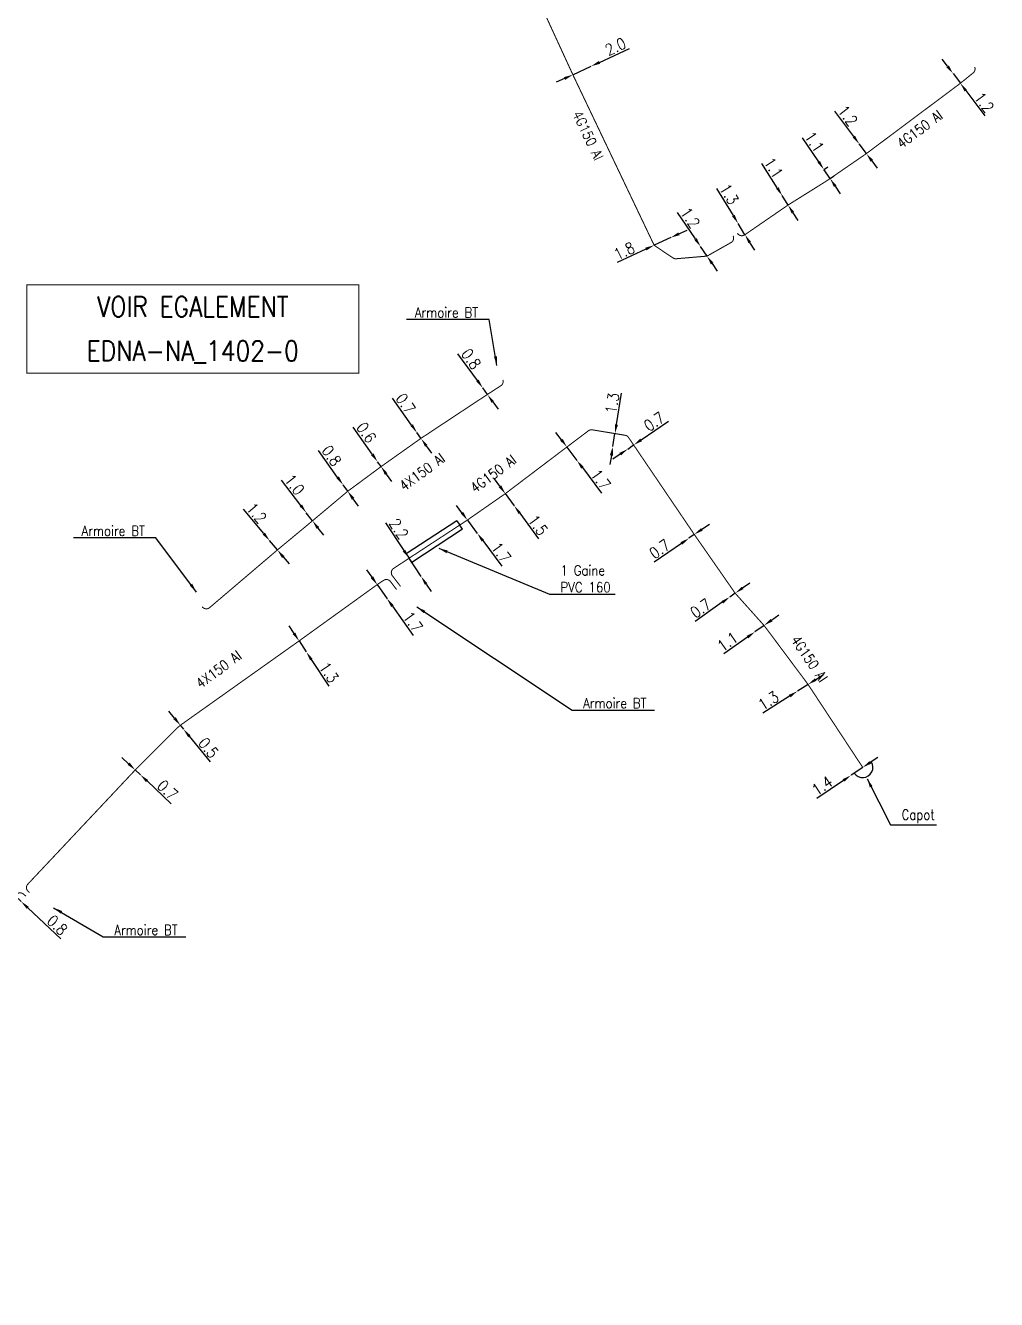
# Model space of a CAD drawing. Header units: millimetres. Extents: x 184994 to 186004, y 128000 to 129009.
# Drawn here: x 185733.5 to 185829.6, y 128219.1 to 128345.1 of the extents above; entities that cross this region are included whole.
import ezdxf
from ezdxf.enums import TextEntityAlignment as Align

# ---------------------------------------------------------------- set-up
doc = ezdxf.new("R2010")
doc.units = ezdxf.units.MM
doc.header["$PDMODE"] = 34
doc.linetypes.add('B_ST_Al', pattern=[2000, 1000, 1000])
doc.layers.get('0').update_dxf_attribs({"linetype": 'CONTINUOUS'})
doc.layers.get('Defpoints').update_dxf_attribs({"linetype": 'CONTINUOUS'})
for name, color, linetype in [('B_100', 3, 'CONTINUOUS'), ('B_110', 1, 'CONTINUOUS'), ('B_300', 7, 'CONTINUOUS'), ('B_400', 7, 'CONTINUOUS'), ('B_930', 7, 'CONTINUOUS')]:
    doc.layers.add(name, color=color, linetype=linetype)
doc.styles.get("Standard").update_dxf_attribs({"font": 'romans.shx', "width": 0.85})
doc.dimstyles.get("Standard").update_dxf_attribs({"dimtxt": 1.5, "dimasz": 1.2, "dimexe": 0.625, "dimexo": 0.625, "dimgap": 0.25, "dimtad": 1, "dimdec": 1, "dimzin": 0, "dimdsep": 46, "dimtxsty": 'Standard', "dimcen": -0.5, "dimadec": 0, "dimazin": 0, "dimtfac": 1, "dimtdec": 1, "dimtmove": 0, "dimatfit": 3, "dimfxl": 0, "dimtolj": 1, "dimtzin": 0, "dimarcsym": 0})

# ---------------------------------------------------------------- blocks, each defined once
blk = doc.blocks.new('*D67')
at = {"layer": 'B_110', "color": 0, "linetype": 'Continuous', "lineweight": -2, "transparency": 16777216}
for p, q in [((185731.88, 128259.68), (185731.22, 128260.29)), ((185732.53, 128259.06), (185733.11, 128258.51)), ((185733.77, 128257.9), (185737.04, 128254.82))]:
    blk.add_line(p, q, dxfattribs=at)
at = {"layer": 'B_110', "color": 0, "linetype": 'Continuous', "transparency": 16777216}
for points in [[(185731.98, 128259.79), (185731.77, 128259.57), (185732.53, 128259.06)], [(185733.87, 128258), (185733.67, 128257.79), (185733.11, 128258.51)]]:
    blk.add_solid(points, dxfattribs=at)
at = {"layer": 'Defpoints', "color": 0, "linetype": 'Continuous', "transparency": 16777216}
for p in [(185732.53, 128259.06), (185733.11, 128258.51), (185733.11, 128258.51)]:
    blk.add_point(p, dxfattribs=at)
at = {"layer": 'B_110', "color": 0, "linetype": 'Continuous', "transparency": 16777216, "insert": (185736.69, 128256.18), "char_height": 1.125, "attachment_point": 5, "rotation": 316.7243}
blk.add_mtext('\\A1;0.8', dxfattribs=at)
blk = doc.blocks.new('*D68')
at = {"layer": 'B_110', "color": 0, "linetype": 'Continuous', "lineweight": -2, "transparency": 16777216}
for p, q in [((185743.75, 128272.14), (185743.09, 128272.76)), ((185744.4, 128271.52), (185744.91, 128271.04)), ((185745.57, 128270.43), (185747.95, 128268.18))]:
    blk.add_line(p, q, dxfattribs=at)
at = {"layer": 'B_110', "color": 0, "linetype": 'Continuous', "transparency": 16777216}
for points in [[(185743.85, 128272.25), (185743.64, 128272.03), (185744.4, 128271.52)], [(185745.67, 128270.53), (185745.46, 128270.32), (185744.91, 128271.04)]]:
    blk.add_solid(points, dxfattribs=at)
at = {"layer": 'Defpoints', "color": 0, "linetype": 'Continuous', "transparency": 16777216}
for p in [(185744.4, 128271.52), (185744.91, 128271.04), (185744.91, 128271.04)]:
    blk.add_point(p, dxfattribs=at)
at = {"layer": 'B_110', "color": 0, "linetype": 'Continuous', "transparency": 16777216, "insert": (185747.6, 128269.54), "char_height": 1.125, "attachment_point": 5, "rotation": 316.6756}
blk.add_mtext('\\A1;0.7', dxfattribs=at)
blk = doc.blocks.new('*D69')
at = {"layer": 'B_110', "color": 0, "linetype": 'Continuous', "lineweight": -2, "transparency": 16777216}
for p, q in [((185748.29, 128276.64), (185747.72, 128277.34)), ((185748.86, 128275.94), (185749.17, 128275.56)), ((185749.74, 128274.86), (185751.81, 128272.31))]:
    blk.add_line(p, q, dxfattribs=at)
at = {"layer": 'B_110', "color": 0, "linetype": 'Continuous', "transparency": 16777216}
for points in [[(185748.41, 128276.74), (185748.17, 128276.55), (185748.86, 128275.94)], [(185749.86, 128274.95), (185749.63, 128274.76), (185749.17, 128275.56)]]:
    blk.add_solid(points, dxfattribs=at)
at = {"layer": 'Defpoints', "color": 0, "linetype": 'Continuous', "transparency": 16777216}
for p in [(185748.86, 128275.94), (185749.17, 128275.56), (185749.17, 128275.56)]:
    blk.add_point(p, dxfattribs=at)
at = {"layer": 'B_110', "color": 0, "linetype": 'Continuous', "transparency": 16777216, "insert": (185751.64, 128273.71), "char_height": 1.125, "attachment_point": 5, "rotation": 309.1422}
blk.add_mtext('\\A1;0.5', dxfattribs=at)
blk = doc.blocks.new('*D70')
at = {"layer": 'B_110', "color": 0, "linetype": 'Continuous', "lineweight": -2, "transparency": 16777216}
for p, q in [((185760.11, 128285.03), (185759.61, 128285.78)), ((185760.6, 128284.28), (185761.32, 128283.19)), ((185761.81, 128282.44), (185763.54, 128279.82))]:
    blk.add_line(p, q, dxfattribs=at)
at = {"layer": 'B_110', "color": 0, "linetype": 'Continuous', "transparency": 16777216}
for points in [[(185760.23, 128285.11), (185759.98, 128284.95), (185760.6, 128284.28)], [(185761.94, 128282.52), (185761.69, 128282.36), (185761.32, 128283.19)]]:
    blk.add_solid(points, dxfattribs=at)
at = {"layer": 'Defpoints', "color": 0, "linetype": 'Continuous', "transparency": 16777216}
for p in [(185760.6, 128284.28), (185761.32, 128283.19), (185761.32, 128283.19)]:
    blk.add_point(p, dxfattribs=at)
at = {"layer": 'B_110', "color": 0, "linetype": 'Continuous', "transparency": 16777216, "insert": (185763.55, 128281.17), "char_height": 1.125, "attachment_point": 5, "rotation": 303.3493}
blk.add_mtext('\\A1;1.3', dxfattribs=at)
blk = doc.blocks.new('*D71')
at = {"layer": 'B_110', "color": 0, "linetype": 'Continuous', "lineweight": -2, "transparency": 16777216}
for p, q in [((185767.82, 128290.58), (185767.3, 128291.32)), ((185768.33, 128289.85), (185769.31, 128288.46)), ((185769.83, 128287.72), (185771.88, 128284.82))]:
    blk.add_line(p, q, dxfattribs=at)
at = {"layer": 'B_110', "color": 0, "linetype": 'Continuous', "transparency": 16777216}
for points in [[(185767.94, 128290.67), (185767.69, 128290.5), (185768.33, 128289.85)], [(185769.96, 128287.81), (185769.71, 128287.63), (185769.31, 128288.46)]]:
    blk.add_solid(points, dxfattribs=at)
at = {"layer": 'Defpoints', "color": 0, "linetype": 'Continuous', "transparency": 16777216}
for p in [(185768.33, 128289.85), (185769.31, 128288.46), (185769.31, 128288.46)]:
    blk.add_point(p, dxfattribs=at)
at = {"layer": 'B_110', "color": 0, "linetype": 'Continuous', "transparency": 16777216, "insert": (185771.85, 128286.16), "char_height": 1.125, "attachment_point": 5, "rotation": 305.184}
blk.add_mtext('\\A1;1.7', dxfattribs=at)
blk = doc.blocks.new('*D72')
at = {"layer": 'B_110', "color": 0, "linetype": 'Continuous', "lineweight": -2, "transparency": 16777216}
for p, q in [((185757.12, 128294.9), (185755.11, 128297.31)), ((185758.46, 128293.28), (185757.69, 128294.2)), ((185759.03, 128292.59), (185759.61, 128291.9))]:
    blk.add_line(p, q, dxfattribs=at)
at = {"layer": 'B_110', "color": 0, "linetype": 'Continuous', "transparency": 16777216}
for points in [[(185757.23, 128294.99), (185757, 128294.8), (185757.69, 128294.2)], [(185759.15, 128292.68), (185758.92, 128292.49), (185758.46, 128293.28)]]:
    blk.add_solid(points, dxfattribs=at)
at = {"layer": 'Defpoints', "color": 0, "linetype": 'Continuous', "transparency": 16777216}
for p in [(185757.69, 128294.2), (185757.69, 128294.2), (185758.46, 128293.28)]:
    blk.add_point(p, dxfattribs=at)
at = {"layer": 'B_110', "color": 0, "linetype": 'Continuous', "transparency": 16777216, "insert": (185756.4, 128296.93), "char_height": 1.125, "attachment_point": 5, "rotation": 309.7107}
blk.add_mtext('\\A1;1.2', dxfattribs=at)
blk = doc.blocks.new('*D73')
at = {"layer": 'B_110', "color": 0, "linetype": 'Continuous', "lineweight": -2, "transparency": 16777216}
for p, q in [((185760.78, 128297.68), (185758.87, 128300.18)), ((185761.93, 128296.16), (185761.32, 128296.96)), ((185762.47, 128295.45), (185763.02, 128294.73))]:
    blk.add_line(p, q, dxfattribs=at)
at = {"layer": 'B_110', "color": 0, "linetype": 'Continuous', "transparency": 16777216}
for points in [[(185760.9, 128297.77), (185760.66, 128297.59), (185761.32, 128296.96)], [(185762.59, 128295.54), (185762.35, 128295.36), (185761.93, 128296.16)]]:
    blk.add_solid(points, dxfattribs=at)
at = {"layer": 'Defpoints', "color": 0, "linetype": 'Continuous', "transparency": 16777216}
for p in [(185761.32, 128296.96), (185761.32, 128296.96), (185761.93, 128296.16)]:
    blk.add_point(p, dxfattribs=at)
at = {"layer": 'B_110', "color": 0, "linetype": 'Continuous', "transparency": 16777216, "insert": (185760.15, 128299.74), "char_height": 1.125, "attachment_point": 5, "rotation": 307.2851}
blk.add_mtext('\\A1;1.0', dxfattribs=at)
blk = doc.blocks.new('*D74')
at = {"layer": 'B_110', "color": 0, "linetype": 'Continuous', "lineweight": -2, "transparency": 16777216}
for p, q in [((185764.42, 128300.46), (185762.52, 128303.13)), ((185765.41, 128299.08), (185764.95, 128299.73)), ((185765.93, 128298.34), (185766.46, 128297.61))]:
    blk.add_line(p, q, dxfattribs=at)
at = {"layer": 'B_110', "color": 0, "linetype": 'Continuous', "transparency": 16777216}
for points in [[(185764.54, 128300.55), (185764.3, 128300.37), (185764.95, 128299.73)], [(185766.06, 128298.43), (185765.81, 128298.26), (185765.41, 128299.08)]]:
    blk.add_solid(points, dxfattribs=at)
at = {"layer": 'Defpoints', "color": 0, "linetype": 'Continuous', "transparency": 16777216}
for p in [(185764.95, 128299.73), (185764.95, 128299.73), (185765.41, 128299.08)]:
    blk.add_point(p, dxfattribs=at)
at = {"layer": 'B_110', "color": 0, "linetype": 'Continuous', "transparency": 16777216, "insert": (185763.82, 128302.6), "char_height": 1.125, "attachment_point": 5, "rotation": 305.5691}
blk.add_mtext('\\A1;0.8', dxfattribs=at)
blk = doc.blocks.new('*D75')
at = {"layer": 'B_110', "color": 0, "linetype": 'Continuous', "lineweight": -2, "transparency": 16777216}
for p, q in [((185767.84, 128302.75), (185765.96, 128305.43)), ((185768.71, 128301.52), (185768.36, 128302.01)), ((185769.23, 128300.78), (185769.74, 128300.05))]:
    blk.add_line(p, q, dxfattribs=at)
at = {"layer": 'B_110', "color": 0, "linetype": 'Continuous', "transparency": 16777216}
for points in [[(185767.97, 128302.83), (185767.72, 128302.66), (185768.36, 128302.01)], [(185769.35, 128300.87), (185769.1, 128300.7), (185768.71, 128301.52)]]:
    blk.add_solid(points, dxfattribs=at)
at = {"layer": 'Defpoints', "color": 0, "linetype": 'Continuous', "transparency": 16777216}
for p in [(185768.36, 128302.01), (185768.36, 128302.01), (185768.71, 128301.52)]:
    blk.add_point(p, dxfattribs=at)
at = {"layer": 'B_110', "color": 0, "linetype": 'Continuous', "transparency": 16777216, "insert": (185767.26, 128304.89), "char_height": 1.125, "attachment_point": 5, "rotation": 305.1203}
blk.add_mtext('\\A1;0.6', dxfattribs=at)
blk = doc.blocks.new('*D76')
at = {"layer": 'B_110', "color": 0, "linetype": 'Continuous', "lineweight": -2, "transparency": 16777216}
for p, q in [((185771.73, 128305.62), (185769.84, 128308.3)), ((185772.66, 128304.32), (185772.25, 128304.89)), ((185772.64, 128305.16), (185772.64, 128305.16)), ((185773.04, 128304.59), (185773.04, 128304.59)), ((185773.18, 128303.58), (185773.7, 128302.85))]:
    blk.add_line(p, q, dxfattribs=at)
at = {"layer": 'B_110', "color": 0, "linetype": 'Continuous', "transparency": 16777216}
for points in [[(185771.86, 128305.71), (185771.61, 128305.54), (185772.25, 128304.89)], [(185773.3, 128303.67), (185773.06, 128303.5), (185772.66, 128304.32)]]:
    blk.add_solid(points, dxfattribs=at)
at = {"layer": 'Defpoints', "color": 0, "linetype": 'Continuous', "transparency": 16777216}
for p in [(185772.25, 128304.89), (185772.25, 128304.89), (185772.66, 128304.32)]:
    blk.add_point(p, dxfattribs=at)
at = {"layer": 'B_110', "color": 0, "linetype": 'Continuous', "transparency": 16777216, "insert": (185771.14, 128307.76), "char_height": 1.125, "attachment_point": 5, "rotation": 305.3086}
blk.add_mtext('\\A1;0.7', dxfattribs=at)
blk = doc.blocks.new('*D77')
at = {"layer": 'B_110', "color": 0, "linetype": 'Continuous', "lineweight": -2, "transparency": 16777216}
for p, q in [((185778.24, 128310.03), (185776.32, 128312.69)), ((185779.23, 128308.66), (185778.77, 128309.3)), ((185779.76, 128307.93), (185780.29, 128307.2))]:
    blk.add_line(p, q, dxfattribs=at)
at = {"layer": 'B_110', "color": 0, "linetype": 'Continuous', "transparency": 16777216}
for points in [[(185778.36, 128310.12), (185778.12, 128309.95), (185778.77, 128309.3)], [(185779.88, 128308.01), (185779.64, 128307.84), (185779.23, 128308.66)]]:
    blk.add_solid(points, dxfattribs=at)
at = {"layer": 'Defpoints', "color": 0, "linetype": 'Continuous', "transparency": 16777216}
for p in [(185778.77, 128309.3), (185778.77, 128309.3), (185779.23, 128308.66)]:
    blk.add_point(p, dxfattribs=at)
at = {"layer": 'B_110', "color": 0, "linetype": 'Continuous', "transparency": 16777216, "insert": (185777.62, 128312.17), "char_height": 1.125, "attachment_point": 5, "rotation": 305.8267}
blk.add_mtext('\\A1;0.8', dxfattribs=at)
blk = doc.blocks.new('*D602')
at = {"layer": 'B_110', "color": 0, "linetype": 'Continuous', "lineweight": -2, "transparency": 16777216}
for p, q in [((185770.99, 128293.21), (185769.19, 128295.95)), ((185772.67, 128290.66), (185771.48, 128292.46)), ((185773.16, 128289.91), (185773.66, 128289.16))]:
    blk.add_line(p, q, dxfattribs=at)
at = {"layer": 'B_110', "color": 0, "linetype": 'Continuous', "transparency": 16777216}
for points in [[(185771.11, 128293.29), (185770.86, 128293.13), (185771.48, 128292.46)], [(185773.29, 128289.99), (185773.04, 128289.83), (185772.67, 128290.66)]]:
    blk.add_solid(points, dxfattribs=at)
at = {"layer": 'Defpoints', "color": 0, "linetype": 'Continuous', "transparency": 16777216}
for p in [(185771.48, 128292.46), (185772.67, 128290.66), (185772.67, 128290.66)]:
    blk.add_point(p, dxfattribs=at)
at = {"layer": 'B_110', "color": 0, "linetype": 'Continuous', "transparency": 16777216, "insert": (185770.47, 128295.37), "char_height": 1.125, "attachment_point": 5, "rotation": 303.3493}
blk.add_mtext('\\A1;2.2', dxfattribs=at)
blk = doc.blocks.new('*D603')
at = {"layer": 'B_110', "color": 0, "linetype": 'Continuous', "lineweight": -2, "transparency": 16777216}
for p, q in [((185776.71, 128296.96), (185776.17, 128297.69)), ((185777.25, 128296.24), (185778.23, 128294.92)), ((185778.77, 128294.2), (185780.65, 128291.68))]:
    blk.add_line(p, q, dxfattribs=at)
at = {"layer": 'B_110', "color": 0, "linetype": 'Continuous', "transparency": 16777216}
for points in [[(185776.83, 128297.05), (185776.59, 128296.87), (185777.25, 128296.24)], [(185778.89, 128294.29), (185778.65, 128294.11), (185778.23, 128294.92)]]:
    blk.add_solid(points, dxfattribs=at)
at = {"layer": 'Defpoints', "color": 0, "linetype": 'Continuous', "transparency": 16777216}
for p in [(185777.25, 128296.24), (185778.23, 128294.92), (185778.23, 128294.92)]:
    blk.add_point(p, dxfattribs=at)
at = {"layer": 'B_110', "color": 0, "linetype": 'Continuous', "transparency": 16777216, "insert": (185780.58, 128293.03), "char_height": 1.125, "attachment_point": 5, "rotation": 306.692}
blk.add_mtext('\\A1;1.7', dxfattribs=at)
blk = doc.blocks.new('*D604')
at = {"layer": 'B_110', "color": 0, "linetype": 'Continuous', "lineweight": -2, "transparency": 16777216}
for p, q in [((185780.46, 128299.58), (185779.93, 128300.3)), ((185781, 128298.85), (185781.89, 128297.64)), ((185782.42, 128296.92), (185784.28, 128294.39))]:
    blk.add_line(p, q, dxfattribs=at)
at = {"layer": 'B_110', "color": 0, "linetype": 'Continuous', "transparency": 16777216}
for points in [[(185780.59, 128299.67), (185780.34, 128299.49), (185781, 128298.85)], [(185782.54, 128297.01), (185782.3, 128296.83), (185781.89, 128297.64)]]:
    blk.add_solid(points, dxfattribs=at)
at = {"layer": 'Defpoints', "color": 0, "linetype": 'Continuous', "transparency": 16777216}
for p in [(185781, 128298.85), (185781.89, 128297.64), (185781.89, 128297.64)]:
    blk.add_point(p, dxfattribs=at)
at = {"layer": 'B_110', "color": 0, "linetype": 'Continuous', "transparency": 16777216, "insert": (185784.22, 128295.73), "char_height": 1.125, "attachment_point": 5, "rotation": 306.3363}
blk.add_mtext('\\A1;1.5', dxfattribs=at)
blk = doc.blocks.new('*D605')
at = {"layer": 'B_110', "color": 0, "linetype": 'Continuous', "lineweight": -2, "transparency": 16777216}
for p, q in [((185786.55, 128304.18), (185786.01, 128304.9)), ((185787.09, 128303.46), (185788.08, 128302.14)), ((185788.62, 128301.42), (185790.51, 128298.91))]:
    blk.add_line(p, q, dxfattribs=at)
at = {"layer": 'B_110', "color": 0, "linetype": 'Continuous', "transparency": 16777216}
for points in [[(185786.67, 128304.27), (185786.43, 128304.09), (185787.09, 128303.46)], [(185788.74, 128301.51), (185788.5, 128301.33), (185788.08, 128302.14)]]:
    blk.add_solid(points, dxfattribs=at)
at = {"layer": 'Defpoints', "color": 0, "linetype": 'Continuous', "transparency": 16777216}
for p in [(185787.09, 128303.46), (185788.08, 128302.14), (185788.08, 128302.14)]:
    blk.add_point(p, dxfattribs=at)
at = {"layer": 'B_110', "color": 0, "linetype": 'Continuous', "transparency": 16777216, "insert": (185790.43, 128300.25), "char_height": 1.125, "attachment_point": 5, "rotation": 306.8488}
blk.add_mtext('\\A1;1.7', dxfattribs=at)
blk = doc.blocks.new('*D606')
at = {"layer": 'B_110', "color": 0, "linetype": 'Continuous', "lineweight": -2, "transparency": 16777216}
for p, q in [((185791.99, 128305.68), (185792.5, 128308.78)), ((185791.63, 128303.5), (185791.84, 128304.79)), ((185791.49, 128302.62), (185791.34, 128301.73))]:
    blk.add_line(p, q, dxfattribs=at)
at = {"layer": 'B_110', "color": 0, "linetype": 'Continuous', "transparency": 16777216}
for points in [[(185791.84, 128305.7), (185792.14, 128305.65), (185791.84, 128304.79)], [(185791.34, 128302.64), (185791.64, 128302.59), (185791.63, 128303.5)]]:
    blk.add_solid(points, dxfattribs=at)
at = {"layer": 'Defpoints', "color": 0, "linetype": 'Continuous', "transparency": 16777216}
for p in [(185791.84, 128304.79), (185791.63, 128303.5), (185791.63, 128303.5)]:
    blk.add_point(p, dxfattribs=at)
at = {"layer": 'B_110', "color": 0, "linetype": 'Continuous', "transparency": 16777216, "insert": (185791.58, 128307.79), "char_height": 1.125, "attachment_point": 5, "rotation": 80.7047}
blk.add_mtext('\\A1;1.3', dxfattribs=at)
blk = doc.blocks.new('*D607')
at = {"layer": 'B_110', "color": 0, "linetype": 'Continuous', "lineweight": -2, "transparency": 16777216}
for p, q in [((185794.43, 128304.17), (185797.14, 128306.02)), ((185793.11, 128303.26), (185793.69, 128303.66)), ((185792.37, 128302.75), (185791.63, 128302.25))]:
    blk.add_line(p, q, dxfattribs=at)
at = {"layer": 'B_110', "color": 0, "linetype": 'Continuous', "transparency": 16777216}
for points in [[(185794.35, 128304.29), (185794.52, 128304.04), (185793.69, 128303.66)], [(185792.28, 128302.88), (185792.45, 128302.63), (185793.11, 128303.26)]]:
    blk.add_solid(points, dxfattribs=at)
at = {"layer": 'Defpoints', "color": 0, "linetype": 'Continuous', "transparency": 16777216}
for p in [(185793.11, 128303.26), (185793.11, 128303.26), (185793.69, 128303.66)]:
    blk.add_point(p, dxfattribs=at)
at = {"layer": 'B_110', "color": 0, "linetype": 'Continuous', "transparency": 16777216, "insert": (185795.73, 128305.97), "char_height": 1.125, "attachment_point": 5, "rotation": 34.4211}
blk.add_mtext('\\A1;0.7', dxfattribs=at)
blk = doc.blocks.new('*D608')
at = {"layer": 'B_110', "color": 0, "linetype": 'Continuous', "lineweight": -2, "transparency": 16777216}
for p, q in [((185800.43, 128295.32), (185801.18, 128295.83)), ((185799.69, 128294.81), (185799.16, 128294.44)), ((185798.42, 128293.93), (185795.72, 128292.06))]:
    blk.add_line(p, q, dxfattribs=at)
at = {"layer": 'B_110', "color": 0, "linetype": 'Continuous', "transparency": 16777216}
for points in [[(185800.35, 128295.44), (185800.52, 128295.19), (185799.69, 128294.81)], [(185798.33, 128294.05), (185798.5, 128293.8), (185799.16, 128294.44)]]:
    blk.add_solid(points, dxfattribs=at)
at = {"layer": 'Defpoints', "color": 0, "linetype": 'Continuous', "transparency": 16777216}
for p in [(185799.16, 128294.44), (185799.16, 128294.44), (185799.69, 128294.81)]:
    blk.add_point(p, dxfattribs=at)
at = {"layer": 'B_110', "color": 0, "linetype": 'Continuous', "transparency": 16777216, "insert": (185796.27, 128293.36), "char_height": 1.125, "attachment_point": 5, "rotation": 34.5992}
blk.add_mtext('\\A1;0.7', dxfattribs=at)
blk = doc.blocks.new('*D609')
at = {"layer": 'B_110', "color": 0, "linetype": 'Continuous', "lineweight": -2, "transparency": 16777216}
for p, q in [((185804.46, 128289.52), (185805.19, 128290.04)), ((185802.46, 128288.1), (185799.79, 128286.21)), ((185803.73, 128289), (185803.2, 128288.62))]:
    blk.add_line(p, q, dxfattribs=at)
at = {"layer": 'B_110', "color": 0, "linetype": 'Continuous', "transparency": 16777216}
for points in [[(185804.37, 128289.64), (185804.55, 128289.4), (185803.73, 128289)], [(185802.38, 128288.23), (185802.55, 128287.98), (185803.2, 128288.62)]]:
    blk.add_solid(points, dxfattribs=at)
at = {"layer": 'Defpoints', "color": 0, "linetype": 'Continuous', "transparency": 16777216}
for p in [(185803.2, 128288.62), (185803.2, 128288.62), (185803.73, 128289)]:
    blk.add_point(p, dxfattribs=at)
at = {"layer": 'B_110', "color": 0, "linetype": 'Continuous', "transparency": 16777216, "insert": (185800.32, 128287.51), "char_height": 1.125, "attachment_point": 5, "rotation": 35.353}
blk.add_mtext('\\A1;0.7', dxfattribs=at)
blk = doc.blocks.new('*D610')
at = {"layer": 'B_110', "color": 0, "linetype": 'Continuous', "lineweight": -2, "transparency": 16777216}
for p, q in [((185807.33, 128286.33), (185808.06, 128286.85)), ((185806.59, 128285.81), (185805.69, 128285.18)), ((185804.95, 128284.67), (185802.6, 128283.02))]:
    blk.add_line(p, q, dxfattribs=at)
at = {"layer": 'B_110', "color": 0, "linetype": 'Continuous', "transparency": 16777216}
for points in [[(185807.24, 128286.45), (185807.41, 128286.21), (185806.59, 128285.81)], [(185804.87, 128284.79), (185805.04, 128284.54), (185805.69, 128285.18)]]:
    blk.add_solid(points, dxfattribs=at)
at = {"layer": 'Defpoints', "color": 0, "linetype": 'Continuous', "transparency": 16777216}
for p in [(185806.59, 128285.81), (185805.69, 128285.18), (185805.69, 128285.18)]:
    blk.add_point(p, dxfattribs=at)
at = {"layer": 'B_110', "color": 0, "linetype": 'Continuous', "transparency": 16777216, "insert": (185802.98, 128284.2), "char_height": 1.125, "attachment_point": 5, "rotation": 35.0288}
blk.add_mtext('\\A1;1.1', dxfattribs=at)
blk = doc.blocks.new('*D611')
at = {"layer": 'B_110', "color": 0, "linetype": 'Continuous', "lineweight": -2, "transparency": 16777216}
for p, q in [((185811.7, 128280.47), (185812.46, 128280.95)), ((185810.94, 128279.98), (185809.88, 128279.31)), ((185809.12, 128278.83), (185806.47, 128277.14))]:
    blk.add_line(p, q, dxfattribs=at)
at = {"layer": 'B_110', "color": 0, "linetype": 'Continuous', "transparency": 16777216}
for points in [[(185811.62, 128280.59), (185811.78, 128280.34), (185810.94, 128279.98)], [(185809.04, 128278.95), (185809.21, 128278.7), (185809.88, 128279.31)]]:
    blk.add_solid(points, dxfattribs=at)
at = {"layer": 'Defpoints', "color": 0, "linetype": 'Continuous', "transparency": 16777216}
for p in [(185809.88, 128279.31), (185809.88, 128279.31), (185810.94, 128279.98)]:
    blk.add_point(p, dxfattribs=at)
at = {"layer": 'B_110', "color": 0, "linetype": 'Continuous', "transparency": 16777216, "insert": (185807.02, 128278.37), "char_height": 1.125, "attachment_point": 5, "rotation": 32.5003}
blk.add_mtext('\\A1;1.3', dxfattribs=at)
blk = doc.blocks.new('*D612')
at = {"layer": 'B_110', "color": 0, "linetype": 'Continuous', "lineweight": -2, "transparency": 16777216}
for p, q in [((185817.09, 128272.28), (185817.84, 128272.78)), ((185816.35, 128271.77), (185815.19, 128270.99)), ((185814.44, 128270.48), (185811.8, 128268.7))]:
    blk.add_line(p, q, dxfattribs=at)
at = {"layer": 'B_110', "color": 0, "linetype": 'Continuous', "transparency": 16777216}
for points in [[(185817.01, 128272.4), (185817.18, 128272.15), (185816.35, 128271.77)], [(185814.36, 128270.61), (185814.52, 128270.36), (185815.19, 128270.99)]]:
    blk.add_solid(points, dxfattribs=at)
at = {"layer": 'Defpoints', "color": 0, "linetype": 'Continuous', "transparency": 16777216}
for p in [(185816.35, 128271.77), (185815.19, 128270.99), (185815.19, 128270.99)]:
    blk.add_point(p, dxfattribs=at)
at = {"layer": 'B_110', "color": 0, "linetype": 'Continuous', "transparency": 16777216, "insert": (185812.33, 128269.96), "char_height": 1.125, "attachment_point": 5, "rotation": 34.0505}
blk.add_mtext('\\A1;1.4', dxfattribs=at)
blk = doc.blocks.new('B_300_05')
at = {"color": 0, "linetype": 'Continuous'}
blk.add_arc((0, 0), 1, 270, 90, dxfattribs=at)
at = {"color": 0, "linetype": 'Continuous', "width": 0.75, "flags": 3}
for tag, p in [('DEF_LEG', (0, -5)), ('DEF_COUP', (0, -7.5)), ('DEF_TYPE', (0, -10))]:
    blk.add_attdef(tag, text='', height=1.2, dxfattribs=at).set_placement(p, align=Align.MIDDLE)
blk = doc.blocks.new('*D704')
at = {"layer": 'B_100', "color": 0, "linetype": 'Continuous', "lineweight": -2, "transparency": 16777216}
for p, q in [((185790.31, 128341.5), (185793.28, 128342.88)), ((185787.68, 128340.28), (185789.49, 128341.12)), ((185786.86, 128339.91), (185786.04, 128339.53))]:
    blk.add_line(p, q, dxfattribs=at)
at = {"layer": 'B_100', "color": 0, "linetype": 'Continuous', "transparency": 16777216}
for points in [[(185790.25, 128341.64), (185790.37, 128341.36), (185789.49, 128341.12)], [(185786.8, 128340.04), (185786.92, 128339.77), (185787.68, 128340.28)]]:
    blk.add_solid(points, dxfattribs=at)
at = {"layer": 'Defpoints', "color": 0, "linetype": 'Continuous', "transparency": 16777216}
for p in [(185789.49, 128341.12), (185789.49, 128341.12), (185787.68, 128340.28)]:
    blk.add_point(p, dxfattribs=at)
at = {"layer": 'B_100', "color": 0, "linetype": 'Continuous', "transparency": 16777216, "insert": (185791.89, 128343.06), "char_height": 1.125, "attachment_point": 5, "rotation": 24.8172}
blk.add_mtext('\\A1;2.0', dxfattribs=at)
blk = doc.blocks.new('*D705')
at = {"layer": 'B_100', "color": 0, "linetype": 'Continuous', "lineweight": -2, "transparency": 16777216}
for p, q in [((185798.17, 128324.55), (185798.99, 128324.92)), ((185797.36, 128324.17), (185795.72, 128323.41)), ((185794.91, 128323.03), (185792.06, 128321.71))]:
    blk.add_line(p, q, dxfattribs=at)
at = {"layer": 'B_100', "color": 0, "linetype": 'Continuous', "transparency": 16777216}
for points in [[(185798.11, 128324.68), (185798.24, 128324.41), (185797.36, 128324.17)], [(185794.84, 128323.17), (185794.97, 128322.9), (185795.72, 128323.41)]]:
    blk.add_solid(points, dxfattribs=at)
at = {"layer": 'Defpoints', "color": 0, "linetype": 'Continuous', "transparency": 16777216}
for p in [(185795.72, 128323.41), (185797.36, 128324.17), (185797.36, 128324.17)]:
    blk.add_point(p, dxfattribs=at)
at = {"layer": 'B_100', "color": 0, "linetype": 'Continuous', "transparency": 16777216, "insert": (185792.76, 128322.86), "char_height": 1.125, "attachment_point": 5, "rotation": 24.8482}
blk.add_mtext('\\A1;1.8', dxfattribs=at)
blk = doc.blocks.new('*D706')
at = {"layer": 'B_100', "color": 0, "linetype": 'Continuous', "lineweight": -2, "transparency": 16777216}
for p, q in [((185799.8, 128324.04), (185798.04, 128326.64)), ((185800.95, 128322.34), (185800.31, 128323.29)), ((185801.46, 128321.6), (185801.96, 128320.85))]:
    blk.add_line(p, q, dxfattribs=at)
at = {"layer": 'B_100', "color": 0, "linetype": 'Continuous', "transparency": 16777216}
for points in [[(185799.93, 128324.12), (185799.68, 128323.95), (185800.31, 128323.29)], [(185801.58, 128321.68), (185801.33, 128321.51), (185800.95, 128322.34)]]:
    blk.add_solid(points, dxfattribs=at)
at = {"layer": 'Defpoints', "color": 0, "linetype": 'Continuous', "transparency": 16777216}
for p in [(185800.31, 128323.29), (185800.31, 128323.29), (185800.95, 128322.34)]:
    blk.add_point(p, dxfattribs=at)
at = {"layer": 'B_100', "color": 0, "linetype": 'Continuous', "transparency": 16777216, "insert": (185799.29, 128326.13), "char_height": 1.125, "attachment_point": 5, "rotation": 304.1058}
blk.add_mtext('\\A1;1.2', dxfattribs=at)
blk = doc.blocks.new('*D707')
at = {"layer": 'B_100', "color": 0, "linetype": 'Continuous', "lineweight": -2, "transparency": 16777216}
for p, q in [((185807.9, 128329.08), (185806.38, 128331.51)), ((185808.96, 128327.39), (185808.38, 128328.32)), ((185809.44, 128326.63), (185809.92, 128325.86))]:
    blk.add_line(p, q, dxfattribs=at)
at = {"layer": 'B_100', "color": 0, "linetype": 'Continuous', "transparency": 16777216}
for points in [[(185808.03, 128329.16), (185807.77, 128329), (185808.38, 128328.32)], [(185809.57, 128326.71), (185809.32, 128326.55), (185808.96, 128327.39)]]:
    blk.add_solid(points, dxfattribs=at)
at = {"layer": 'Defpoints', "color": 0, "linetype": 'Continuous', "transparency": 16777216}
for p in [(185808.38, 128328.32), (185808.38, 128328.32), (185808.96, 128327.39)]:
    blk.add_point(p, dxfattribs=at)
at = {"layer": 'B_100', "color": 0, "linetype": 'Continuous', "transparency": 16777216, "insert": (185807.53, 128331.08), "char_height": 1.125, "attachment_point": 5, "rotation": 302.1158}
blk.add_mtext('\\A1;1.1', dxfattribs=at)
blk = doc.blocks.new('*D708')
at = {"layer": 'B_100', "color": 0, "linetype": 'Continuous', "lineweight": -2, "transparency": 16777216}
for p, q in [((185812, 128331.66), (185810.39, 128334.04)), ((185813.12, 128330), (185812.5, 128330.92)), ((185812.56, 128330.95), (185812.89, 128331.18)), ((185813.17, 128330.04), (185813.51, 128330.27)), ((185813.62, 128329.26), (185814.13, 128328.51))]:
    blk.add_line(p, q, dxfattribs=at)
at = {"layer": 'B_100', "color": 0, "linetype": 'Continuous', "transparency": 16777216}
for points in [[(185812.12, 128331.74), (185811.87, 128331.58), (185812.5, 128330.92)], [(185813.75, 128329.34), (185813.5, 128329.18), (185813.12, 128330)]]:
    blk.add_solid(points, dxfattribs=at)
at = {"layer": 'Defpoints', "color": 0, "linetype": 'Continuous', "transparency": 16777216}
for p in [(185812.17, 128330.69), (185812.5, 128330.92), (185812.78, 128329.78)]:
    blk.add_point(p, dxfattribs=at)
at = {"layer": 'B_100', "color": 0, "linetype": 'Continuous', "transparency": 16777216, "insert": (185811.56, 128333.64), "char_height": 1.125, "attachment_point": 5, "rotation": 304.0971}
blk.add_mtext('\\A1;1.1', dxfattribs=at)
blk = doc.blocks.new('*D709')
at = {"layer": 'B_100', "color": 0, "linetype": 'Continuous', "lineweight": -2, "transparency": 16777216}
for p, q in [((185824.74, 128341.11), (185824.2, 128341.83)), ((185825.28, 128340.39), (185826, 128339.43)), ((185826.54, 128338.71), (185828.42, 128336.2))]:
    blk.add_line(p, q, dxfattribs=at)
at = {"layer": 'B_100', "color": 0, "linetype": 'Continuous', "transparency": 16777216}
for points in [[(185824.86, 128341.2), (185824.62, 128341.02), (185825.28, 128340.39)], [(185826.66, 128338.8), (185826.42, 128338.62), (185826, 128339.43)]]:
    blk.add_solid(points, dxfattribs=at)
at = {"layer": 'Defpoints', "color": 0, "linetype": 'Continuous', "transparency": 16777216}
for p in [(185825.28, 128340.39), (185825.28, 128340.39), (185826, 128339.43)]:
    blk.add_point(p, dxfattribs=at)
at = {"layer": 'B_100', "color": 0, "linetype": 'Continuous', "transparency": 16777216, "insert": (185828.35, 128337.54), "char_height": 1.125, "attachment_point": 5, "rotation": 306.8359}
blk.add_mtext('\\A1;1.2', dxfattribs=at)
blk = doc.blocks.new('*D710')
at = {"layer": 'B_100', "color": 0, "linetype": 'Continuous', "lineweight": -2, "transparency": 16777216}
for p, q in [((185815.46, 128334.16), (185813.59, 128336.69)), ((185816.71, 128332.48), (185816, 128333.44)), ((185817.25, 128331.76), (185817.79, 128331.03))]:
    blk.add_line(p, q, dxfattribs=at)
at = {"layer": 'B_100', "color": 0, "linetype": 'Continuous', "transparency": 16777216}
for points in [[(185815.58, 128334.25), (185815.34, 128334.07), (185816, 128333.44)], [(185817.37, 128331.85), (185817.13, 128331.67), (185816.71, 128332.48)]]:
    blk.add_solid(points, dxfattribs=at)
at = {"layer": 'Defpoints', "color": 0, "linetype": 'Continuous', "transparency": 16777216}
for p in [(185816, 128333.44), (185816, 128333.44), (185816.71, 128332.48)]:
    blk.add_point(p, dxfattribs=at)
at = {"layer": 'B_100', "color": 0, "linetype": 'Continuous', "transparency": 16777216, "insert": (185814.86, 128336.23), "char_height": 1.125, "attachment_point": 5, "rotation": 306.6221}
blk.add_mtext('\\A1;1.2', dxfattribs=at)
blk = doc.blocks.new('*D743')
at = {"layer": 'B_100', "color": 0, "linetype": 'Continuous', "lineweight": -2, "transparency": 16777216}
for p, q in [((185803.55, 128326.34), (185801.92, 128329.03)), ((185804.7, 128324.46), (185804.02, 128325.57)), ((185805.16, 128323.69), (185805.63, 128322.92))]:
    blk.add_line(p, q, dxfattribs=at)
at = {"layer": 'B_100', "color": 0, "linetype": 'Continuous', "transparency": 16777216}
for points in [[(185803.68, 128326.42), (185803.43, 128326.26), (185804.02, 128325.57)], [(185805.29, 128323.77), (185805.04, 128323.62), (185804.7, 128324.46)]]:
    blk.add_solid(points, dxfattribs=at)
at = {"layer": 'Defpoints', "color": 0, "linetype": 'Continuous', "transparency": 16777216}
for p in [(185804.02, 128325.57), (185804.02, 128325.57), (185804.7, 128324.46)]:
    blk.add_point(p, dxfattribs=at)
at = {"layer": 'B_100', "color": 0, "linetype": 'Continuous', "transparency": 16777216, "insert": (185803.14, 128328.46), "char_height": 1.125, "attachment_point": 5, "rotation": 301.2961}
blk.add_mtext('\\A1;1.3', dxfattribs=at)

msp = doc.modelspace()

# ---------------------------------------------------------------- linework, layer by layer
at = {"layer": 'B_100', "linetype": 'B_ST_Al', "const_width": 0.1, "flags": 128}
for points in [[(185777.9, 128364.06), (185777.46, 128363.84, 0.403534), (185777.21, 128363.19), (185779.4, 128358.21), (185784.95, 128346.21), (185787.68, 128340.28), (185795.72, 128323.41), (185797.58, 128322.16, 0.170936), (185797.91, 128322.08), (185800.95, 128322.34), (185803.32, 128323.68, 0.40505), (185803.52, 128324.35, 0.40505)], [(185803.95, 128324.61, 0.409262), (185804.63, 128324.42), (185804.7, 128324.46), (185808.96, 128327.39), (185812.78, 128329.78), (185816.71, 128332.48), (185826, 128339.43), (185827.27, 128340.46, 0.328635), (185827.42, 128341.04, 0.328635)]]:
    msp.add_lwpolyline(points, format="xyb", dxfattribs=at)
at = {"layer": 'B_110', "linetype": 'B_ST_Al', "const_width": 0.1, "flags": 128}
for points in [[(185779.23, 128308.66), (185780.56, 128309.52, 0.337661), (185780.76, 128310.1, 0.337661)], [(185751.02, 128287.67), (185751.04, 128287.64, 0.420099), (185751.75, 128287.57), (185758.46, 128293.28), (185761.93, 128296.16), (185765.41, 128299.08), (185768.71, 128301.52), (185772.66, 128304.32), (185779.23, 128308.66)], [(185770.25, 128289.36), (185769.64, 128290.16, 0.397707), (185768.96, 128290.27), (185768.33, 128289.85), (185760.6, 128284.28), (185748.86, 128275.94), (185748.55, 128275.67), (185744.4, 128271.52)], [(185733.94, 128259.39), (185733.82, 128259.5, -0.42992), (185733.78, 128260.23), (185744.4, 128271.52)], [(185701.09, 128219.2), (185699.71, 128220.44, -0.439029), (185699.7, 128221.17), (185706.65, 128227.72), (185711.28, 128232.89), (185715.7, 128238.35), (185720.33, 128243.84), (185724.53, 128249.02), (185728.53, 128253.96), (185732.62, 128259.18, -0.424803), (185733.34, 128259.25), (185733.6, 128259.03)]]:
    msp.add_lwpolyline(points, format="xyb", dxfattribs=at)
at = {"layer": 'B_110', "linetype": 'B_ST_Al', "flags": 128}
msp.add_lwpolyline([(185770.64, 128289.67, 0.1, 0.1, 0), (185769.83, 128290.73, 0.1, 0.1, -0.435639), (185769.95, 128291.45, 0.1, 0.1, 0), (185771.48, 128292.46, 0.1, 0.1, 0), (185776.49, 128295.74, 0.1, 0.1, 0), (185777.25, 128296.24, 0.1, 0.1, 0), (185781, 128298.85, 0.1, 0.1, 0), (185787.09, 128303.46, 0.1, 0.1, 0), (185789.21, 128305.06, 0.1, 0.1, -0.205268), (185789.59, 128305.16, 0.1, 0.1, 0), (185791.84, 128304.79, 0.1, 0.1, 0), (185792.85, 128304.62, 0.1, 0.1, -0.205959), (185793.18, 128304.41, 0.1, 0.1, 0), (185793.69, 128303.66, 0.1, 0.1, 0), (185799.69, 128294.81, 0.1, 0.1, 0), (185803.71, 128289.03, 0.1, 0.1, 0.031341), (185803.75, 128288.98, 0.1, 0.1, 0), (185806.57, 128285.83, 0.1, 0.1, -0.022941), (185806.6, 128285.8, 0.1, 0.1, 0), (185810.94, 128279.98, 0.1, 0.1, 0), (185816.35, 128271.77, 0, 0, 0)], format="xyseb", dxfattribs=at)
at = {"layer": 'B_400', "color": 7, "linetype": 'CONTINUOUS'}
for p, q in [((185776.21, 128296.16), (185771.21, 128292.88)), ((185776.21, 128296.16), (185776.49, 128295.74)), ((185776.76, 128295.33), (185776.49, 128295.74)), ((185776.76, 128295.33), (185771.76, 128292.04)), ((185771.21, 128292.88), (185771.48, 128292.46)), ((185771.76, 128292.04), (185771.48, 128292.46))]:
    msp.add_line(p, q, dxfattribs=at)
at = {"layer": 'B_930', "const_width": 0.1}
msp.add_lwpolyline([(185733.67, 128319.51), (185766.51, 128319.51), (185766.51, 128310.77), (185733.67, 128310.77)], close=True, dxfattribs=at)

# ---------------------------------------------------------------- block references
at = {"layer": 'B_300', "rotation": 303.3715120626429}
msp.add_blockref('B_300_05', (185816.35, 128271.77), dxfattribs=at)

# ---------------------------------------------------------------- texts
at = {"layer": 'B_100', "linetype": 'B_ST_Al', "char_height": 1, "attachment_point": 1}
for insert, rotation in [((185788.51, 128336.84), 295.4991), ((185819.59, 128333.73), 36.8358)]:
    msp.add_mtext('4G150 Al', dxfattribs=dict(at, insert=insert, rotation=rotation))
at = {"layer": 'B_110', "linetype": 'B_ST_Al', "width": 0.85}
msp.add_text('4G150 Al', height=1, rotation=304.408, dxfattribs=at).set_placement((185811.07, 128282.52), align=Align.MIDDLE)
at = {"layer": 'B_110', "linetype": 'B_ST_Al', "char_height": 1, "attachment_point": 9}
for insert in [(185778.31, 128316.26), (185745.36, 128294.67)]:
    msp.add_mtext('Armoire BT', dxfattribs=dict(at, insert=insert))
at = {"layer": 'B_110', "linetype": 'Continuous', "char_height": 1, "attachment_point": 1, "rotation": 36.5906}
for s, insert in [('4X150 Al', (185770.4, 128299.85)), ('4G150 Al', (185777.42, 128299.67)), ('4X150 Al', (185750.27, 128280.33))]:
    msp.add_mtext(s, dxfattribs=dict(at, insert=insert))
at = {"layer": 'B_110', "linetype": 'Continuous', "char_height": 1, "attachment_point": 7}
for insert in [(185788.69, 128277.63), (185742.33, 128255.19)]:
    msp.add_mtext('Armoire BT', dxfattribs=dict(at, insert=insert))
at = {"layer": 'B_300', "linetype": 'Continuous', "insert": (185820.19, 128266.27), "char_height": 1, "attachment_point": 7}
msp.add_mtext('Capot', dxfattribs=at)
at = {"layer": 'B_400', "linetype": 'Continuous', "insert": (185786.46, 128289.09), "char_height": 1, "attachment_point": 7}
msp.add_mtext('1 Gaine\\PPVC 160', dxfattribs=at)
at = {"layer": 'B_930', "width": 0.85}
for s, p in [('VOIR EGALEMENT', (185750.09, 128316.34)), ('EDNA-NA_1402-0', (185750.09, 128311.97))]:
    msp.add_text(s, height=2, dxfattribs=at).set_placement(p, align=Align.CENTER)

# ---------------------------------------------------------------- dimensions: what is measured, and where the dimension line sits
at = {"layer": 'B_100', "linetype": 'Continuous'}
for base, p1, p2, angle, picture, middle in [((185789.49, 128341.12), (185787.68, 128340.28), (185789.49, 128341.12), 204.8172, '*D704', (185792.2, 128342.38)), ((185825.28, 128340.39), (185826, 128339.43), (185825.28, 128340.39), 306.8359, '*D709', (185827.75, 128337.1)), ((185816, 128333.44), (185816.71, 128332.48), (185816, 128333.44), 306.6221, '*D710', (185814.26, 128335.79)), ((185812.5, 128330.92), (185812.78, 128329.78), (185812.17, 128330.69), 304.0971, '*D708', (185810.94, 128333.22)), ((185808.38, 128328.32), (185808.96, 128327.39), (185808.38, 128328.32), 302.1158, '*D707', (185806.9, 128330.68)), ((185804.02, 128325.57), (185804.7, 128324.46), (185804.02, 128325.57), 301.2961, '*D743', (185802.5, 128328.07)), ((185800.31, 128323.29), (185800.95, 128322.34), (185800.31, 128323.29), 304.1058, '*D706', (185798.67, 128325.71)), ((185797.36, 128324.17), (185795.72, 128323.41), (185797.36, 128324.17), 204.8482, '*D705', (185793.07, 128322.18))]:
    dim = msp.add_linear_dim(base=base, p1=p1, p2=p2, angle=angle, dimstyle='Standard', override={"dimscale": 0.75, "dimatfit": 0}, dxfattribs=at)
    dim.commit()
    dim.dimension.update_dxf_attribs({"geometry": picture, "text_midpoint": middle, "dimtype": 160})
at = {"layer": 'B_110', "linetype": 'Continuous'}
for p1, p2, picture, middle in [((185779.23, 128308.66), (185778.77, 128309.3), '*D77', (185777.62, 128312.17)), ((185772.66, 128304.32), (185772.25, 128304.89), '*D76', (185771.14, 128307.76))]:
    dim = msp.add_aligned_dim(p1=p1, p2=p2, distance=0, dimstyle='Standard', override={"dimscale": 0.75}, dxfattribs=at)
    dim.commit()
    dim.dimension.update_dxf_attribs({"geometry": picture, "text_midpoint": middle})
for base, p1, p2, angle, picture, middle, dimtype in [((185791.63, 128303.5), (185791.84, 128304.79), (185791.63, 128303.5), 80.7047, '*D606', (185792.32, 128307.67), 160), ((185793.11, 128303.26), (185793.69, 128303.66), (185793.11, 128303.26), 34.4211, '*D607', (185796.15, 128305.35), 160), ((185768.36, 128302.01), (185768.71, 128301.52), (185768.36, 128302.01), 125.1203, '*D75', (185766.64, 128304.46), 161), ((185788.0817, 128302.1412), (185787.0921, 128303.4616), (185788.0817, 128302.1412), 126.8488, '*D605', (185789.8334, 128299.8038), 160), ((185764.95, 128299.73), (185765.41, 128299.08), (185764.95, 128299.73), 125.5691, '*D74', (185763.21, 128302.16), 161), ((185761.32, 128296.96), (185761.93, 128296.16), (185761.32, 128296.96), 127.2851, '*D73', (185759.55, 128299.28), 161), ((185781.89, 128297.64), (185781, 128298.85), (185781.89, 128297.64), 126.3363, '*D604', (185783.62, 128295.29), 160), ((185757.69, 128294.2), (185758.46, 128293.28), (185757.69, 128294.2), 129.7107, '*D72', (185755.83, 128296.45), 161), ((185772.6657, 128290.66231), (185771.48376, 128292.45828), (185772.6657, 128290.66231), 123.3493, '*D602', (185769.84042, 128294.95533), 160), ((185778.2313, 128294.9197), (185777.2454, 128296.2428), (185778.2313, 128294.9197), 126.692, '*D603', (185779.9767, 128292.5775), 160), ((185799.159, 128294.4374), (185799.6941, 128294.8065), (185799.159, 128294.4374), 34.5992, '*D608', (185796.6984, 128292.74), 160), ((185769.31, 128288.46), (185768.33, 128289.85), (185769.31, 128288.46), 305.184, '*D71', (185771.24, 128285.73), 161), ((185803.2, 128288.62), (185803.73, 128289), (185803.2, 128288.62), 35.353, '*D609', (185800.76, 128286.89), 160), ((185805.69, 128285.18), (185806.59, 128285.81), (185805.69, 128285.18), 35.0288, '*D610', (185803.41, 128283.59), 160), ((185761.32, 128283.19), (185760.6, 128284.28), (185761.32, 128283.19), 303.3493, '*D70', (185762.92, 128280.75), 161), ((185809.88, 128279.31), (185810.94, 128279.98), (185809.88, 128279.31), 32.5003, '*D611', (185807.42, 128277.74), 160), ((185749.17, 128275.56), (185748.86, 128275.94), (185749.17, 128275.56), 309.1422, '*D69', (185751.06, 128273.24), 161), ((185744.91, 128271.04), (185744.4, 128271.52), (185744.91, 128271.04), 316.6756, '*D68', (185747.09, 128268.99), 161), ((185815.19, 128270.99), (185816.35, 128271.77), (185815.19, 128270.99), 34.0505, '*D612', (185812.75, 128269.34), 160), ((185733.11, 128258.51), (185732.53, 128259.06), (185733.11, 128258.51), 316.7243, '*D67', (185736.17, 128255.63), 161)]:
    dim = msp.add_linear_dim(base=base, p1=p1, p2=p2, angle=angle, dimstyle='Standard', override={"dimscale": 0.75}, dxfattribs=at)
    dim.commit()
    dim.dimension.update_dxf_attribs({"geometry": picture, "text_midpoint": middle, "dimtype": dimtype})

# ---------------------------------------------------------------- leaders
at = {"layer": 'B_110', "linetype": 'B_ST_Al', "annotation_type": 0, "has_hookline": 1, "hookline_direction": 1, "text_width": 7.08}
for points in [[(185780.17, 128311.53), (185779.4, 128316.08), (185778.5, 128316.08)], [(185750.45, 128289.12), (185746.45, 128294.48), (185745.55, 128294.48)]]:
    msp.add_leader(points, dimstyle='Standard', override={"dimscale": 0.75}, dxfattribs=at)
at = {"layer": 'B_110', "linetype": 'Continuous', "annotation_type": 0, "has_hookline": 1, "hookline_direction": 0, "text_width": 7.08}
for points in [[(185772.26, 128287.64), (185787.6, 128277.44), (185788.5, 128277.44)], [(185736.32, 128257.9), (185741.24, 128255.01), (185742.14, 128255.01)]]:
    msp.add_leader(points, dimstyle='Standard', override={"dimscale": 0.75}, dxfattribs=at)
at = {"layer": 'B_300', "linetype": 'Continuous', "annotation_type": 0, "has_hookline": 1, "hookline_direction": 0, "text_width": 3.44}
msp.add_leader([(185816.78, 128270.66), (185819.1, 128266.08), (185820, 128266.08)], dimstyle='Standard', override={"dimscale": 0.75}, dxfattribs=at)
at = {"layer": 'B_400', "linetype": 'Continuous', "annotation_type": 0, "has_hookline": 1, "hookline_direction": 0, "text_width": 5.42}
msp.add_leader([(185774.41, 128293.44), (185785.37, 128288.91), (185786.27, 128288.91)], dimstyle='Standard', override={"dimscale": 0.75}, dxfattribs=at)

doc.saveas('drawing.dxf')
